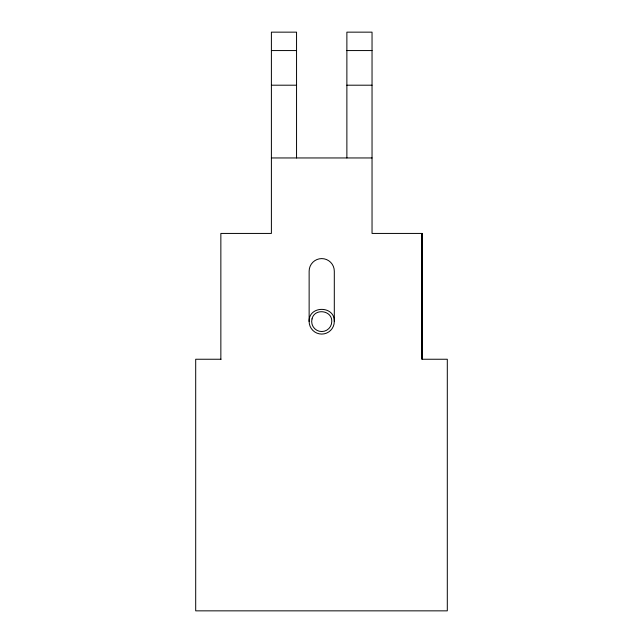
<?xml version="1.0" encoding="UTF-8"?>
<svg xmlns="http://www.w3.org/2000/svg" width="643" height="643" viewBox="0 0 643 643"><rect width="100%" height="100%" fill="white"/><g stroke="black" fill="none" stroke-linecap="round" stroke-linejoin="round"><path stroke-width="0.96" d="M309.138 321.5C308.527 305.337 334.915 305.337 334.304 321.5A12.579 12.579 0 0 1 321.717 334.079A12.579 12.579 0 0 1 309.138 321.5L309.138 271.177A12.579 12.579 0 0 1 321.717 258.599A12.579 12.579 0 0 1 334.304 271.177L334.304 321.5M271.394 50.564L296.552 50.564M346.874 50.564L372.04 50.564M271.394 85.197L296.552 85.197M346.874 85.197L372.04 85.197M271.394 157.953L372.04 157.953M221.079 359.244L195.697 359.244L195.697 610.85L447.303 610.85L447.303 359.244L421.921 359.244L421.921 233.433M422.355 359.244L422.355 233.433L372.04 233.433L372.04 32.15L346.874 32.15L346.874 157.953M422.146 233.433L422.146 359.244M296.552 157.953L296.552 32.15L271.394 32.15L271.394 233.433L220.854 233.433L220.854 359.244M312.016 318.904L311.678 321.5A10.039 10.039 0 0 0 321.717 331.539A10.039 10.039 0 0 0 331.764 321.5C332.27 310.199 314.459 307.852 312.016 318.904"/></g></svg>
